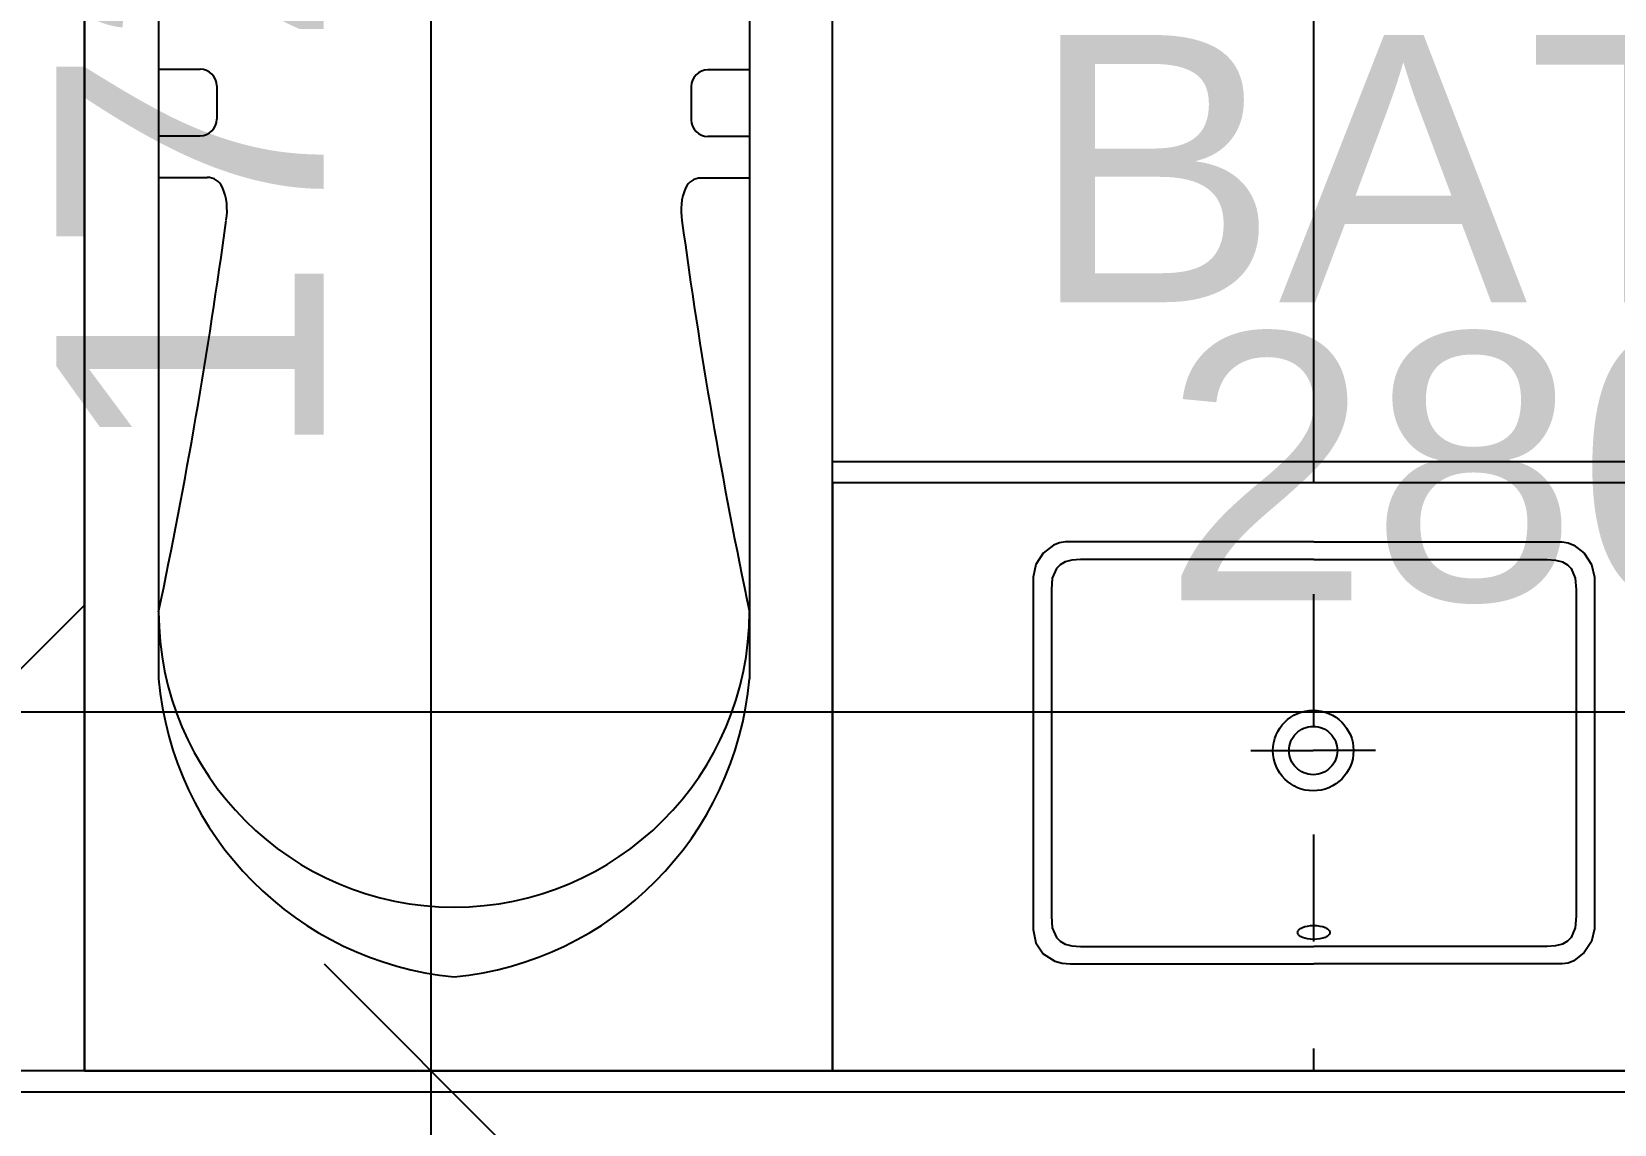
# Model space of a CAD drawing. Extents: x -1.8 to 45.6, y -22.6 to 61.5.
# Drawn here: x 28.689 to 30.17, y 20.33 to 21.352 of the extents above; entities that cross this region are included whole.
import ezdxf
from ezdxf.enums import TextEntityAlignment as Align

# ---------------------------------------------------------------- set-up
doc = ezdxf.new("R2010")
doc.units = 0
doc.header["$MEASUREMENT"] = 0
doc.linetypes.add('CENTER', pattern=[2, 1.25, -0.25, 0.25, -0.25])
doc.linetypes.add('DASHDOTX2', pattern=[50.8, 25.4, -12.7, 0, -12.7])
doc.layers.get('0').update_dxf_attribs({"linetype": 'CONTINUOUS'})
for name, color, linetype in [('A-AXIS-SANITARY', 10, 'DASHDOTX2'), ('a-dim', 3, 'CONTINUOUS'), ('A-FLOR-PFIX', 61, 'CONTINUOUS'), ('A-NOMENCLATURE', 3, 'CONTINUOUS'), ('A-PROJ-TIL-BATH', 8, 'CONTINUOUS'), ('A-SANIT', 95, 'CONTINUOUS'), ('A-SECT-TILE', 12, 'CONTINUOUS')]:
    doc.layers.add(name, color=color, linetype=linetype)
doc.styles.add('A100-STEXT', font='arial.ttf', dxfattribs={"height": 0.25})

# ---------------------------------------------------------------- blocks, each defined once
blk = doc.blocks.new('_OBLIQUE')
at = {"color": 0, "linetype": 'ByBlock'}
blk.add_line((-0.5, -0.5), (0.5, 0.5), dxfattribs=at)

msp = doc.modelspace()

# ---------------------------------------------------------------- linework, layer by layer
at = {"layer": 'A-AXIS-SANITARY', "linetype": 'CENTER', "ltscale": 0.1}
msp.add_line((29.88837, 20.8261), (29.88837, 20.38079), dxfattribs=at)
msp.add_line((29.88837, 20.8261), (29.88837, 20.38079), dxfattribs=at)
at = {"layer": 'a-dim', "color": 15}
for p, q in [((29.0628, 20.28), (29.0628, 22.2)), ((28.53837, 20.71582), (31.53837, 20.71582)), ((28.93837, 20.38), (29.1628, 20.38))]:
    msp.add_line(p, q, dxfattribs=at)
at = {"layer": 'A-FLOR-PFIX'}
for p, q in [((30.88837, 20.93), (29.43837, 20.93)), ((29.43837, 20.93), (29.43837, 20.38)), ((30.88837, 20.93), (29.43837, 20.93)), ((29.43837, 20.93), (29.43837, 20.38)), ((29.43837, 20.38), (31.38837, 20.38)), ((29.43837, 20.38), (31.38837, 20.38))]:
    msp.add_line(p, q, dxfattribs=at)
at = {"layer": 'A-FLOR-PFIX', "ltscale": 0.5}
for points in [[(29.88862, 20.87482), (29.88601, 20.87482), (29.87863, 20.87482), (29.86716, 20.87482), (29.85229, 20.87482), (29.8347, 20.87482), (29.81506, 20.87482), (29.77237, 20.87482), (29.72969, 20.87482), (29.71005, 20.87482), (29.69245, 20.87482), (29.67758, 20.87482), (29.66612, 20.87482), (29.65874, 20.87482), (29.65613, 20.87482), (29.65054, 20.87404), (29.64512, 20.87187), (29.63545, 20.86421), (29.62859, 20.85364), (29.62597, 20.84197), (29.62597, 20.84102), (29.62597, 20.83827), (29.62598, 20.83382), (29.62598, 20.82781), (29.62598, 20.81155), (29.62598, 20.79047), (29.62599, 20.76553), (29.62599, 20.73769), (29.626, 20.67718), (29.62601, 20.61667), (29.62602, 20.58883), (29.62602, 20.56389), (29.62602, 20.54281), (29.62603, 20.52655), (29.62603, 20.52054), (29.62603, 20.51609), (29.62603, 20.51334), (29.62603, 20.51239), (29.62845, 20.49993), (29.63537, 20.48962), (29.64631, 20.4826), (29.65313, 20.48068), (29.66077, 20.48001), (29.66333, 20.48001), (29.67056, 20.48001), (29.6818, 20.48001), (29.69637, 20.48), (29.71362, 20.48), (29.73286, 20.48), (29.77469, 20.48), (29.81653, 20.48), (29.83577, 20.48), (29.85302, 20.48), (29.86759, 20.48), (29.87883, 20.48), (29.88606, 20.48), (29.88862, 20.48)], [(29.88862, 20.87482), (29.88601, 20.87482), (29.87863, 20.87482), (29.86716, 20.87482), (29.85229, 20.87482), (29.8347, 20.87482), (29.81506, 20.87482), (29.77237, 20.87482), (29.72969, 20.87482), (29.71005, 20.87482), (29.69245, 20.87482), (29.67758, 20.87482), (29.66612, 20.87482), (29.65874, 20.87482), (29.65613, 20.87482), (29.65054, 20.87404), (29.64512, 20.87187), (29.63545, 20.86421), (29.62859, 20.85364), (29.62597, 20.84197), (29.62597, 20.84102), (29.62597, 20.83827), (29.62598, 20.83382), (29.62598, 20.82781), (29.62598, 20.81155), (29.62598, 20.79047), (29.62599, 20.76553), (29.62599, 20.73769), (29.626, 20.67718), (29.62601, 20.61667), (29.62602, 20.58883), (29.62602, 20.56389), (29.62602, 20.54281), (29.62603, 20.52655), (29.62603, 20.52054), (29.62603, 20.51609), (29.62603, 20.51334), (29.62603, 20.51239), (29.62845, 20.49993), (29.63537, 20.48962), (29.64631, 20.4826), (29.65313, 20.48068), (29.66077, 20.48001), (29.66333, 20.48001), (29.67056, 20.48001), (29.6818, 20.48001), (29.69637, 20.48), (29.71362, 20.48), (29.73286, 20.48), (29.77469, 20.48), (29.81653, 20.48), (29.83577, 20.48), (29.85302, 20.48), (29.86759, 20.48), (29.87883, 20.48), (29.88606, 20.48), (29.88862, 20.48)], [(29.88847, 20.87482), (29.89108, 20.87482), (29.89846, 20.87482), (29.90992, 20.87482), (29.92479, 20.87482), (29.94239, 20.87482), (29.96203, 20.87482), (30.00471, 20.87482), (30.04739, 20.87482), (30.06703, 20.87482), (30.08463, 20.87482), (30.0995, 20.87482), (30.11097, 20.87482), (30.11834, 20.87482), (30.12096, 20.87482), (30.12654, 20.87404), (30.13197, 20.87187), (30.14164, 20.86421), (30.1485, 20.85364), (30.15112, 20.84197), (30.15112, 20.84102), (30.15112, 20.83827), (30.15112, 20.83383), (30.15112, 20.82783), (30.15112, 20.81159), (30.15112, 20.79054), (30.15112, 20.76563), (30.15112, 20.73783), (30.15112, 20.67741), (30.15112, 20.61699), (30.15112, 20.58919), (30.15112, 20.56428), (30.15112, 20.54323), (30.15112, 20.527), (30.15112, 20.52099), (30.15112, 20.51655), (30.15112, 20.5138), (30.15112, 20.51286), (30.1485, 20.50118), (30.14164, 20.49061), (30.13197, 20.48295), (30.12654, 20.48078), (30.12096, 20.48), (30.11834, 20.48), (30.11097, 20.48), (30.0995, 20.48), (30.08463, 20.48), (30.06703, 20.48), (30.04739, 20.48), (30.00471, 20.48), (29.96203, 20.48), (29.94239, 20.48), (29.92479, 20.48), (29.90992, 20.48), (29.89846, 20.48), (29.89108, 20.48), (29.88847, 20.48)], [(29.88847, 20.87482), (29.89108, 20.87482), (29.89846, 20.87482), (29.90992, 20.87482), (29.92479, 20.87482), (29.94239, 20.87482), (29.96203, 20.87482), (30.00471, 20.87482), (30.04739, 20.87482), (30.06703, 20.87482), (30.08463, 20.87482), (30.0995, 20.87482), (30.11097, 20.87482), (30.11834, 20.87482), (30.12096, 20.87482), (30.12654, 20.87404), (30.13197, 20.87187), (30.14164, 20.86421), (30.1485, 20.85364), (30.15112, 20.84197), (30.15112, 20.84102), (30.15112, 20.83827), (30.15112, 20.83383), (30.15112, 20.82783), (30.15112, 20.81159), (30.15112, 20.79054), (30.15112, 20.76563), (30.15112, 20.73783), (30.15112, 20.67741), (30.15112, 20.61699), (30.15112, 20.58919), (30.15112, 20.56428), (30.15112, 20.54323), (30.15112, 20.527), (30.15112, 20.52099), (30.15112, 20.51655), (30.15112, 20.5138), (30.15112, 20.51286), (30.1485, 20.50118), (30.14164, 20.49061), (30.13197, 20.48295), (30.12654, 20.48078), (30.12096, 20.48), (30.11834, 20.48), (30.11097, 20.48), (30.0995, 20.48), (30.08463, 20.48), (30.06703, 20.48), (30.04739, 20.48), (30.00471, 20.48), (29.96203, 20.48), (29.94239, 20.48), (29.92479, 20.48), (29.90992, 20.48), (29.89846, 20.48), (29.89108, 20.48), (29.88847, 20.48)], [(29.88862, 20.85843), (29.88617, 20.85843), (29.87924, 20.85843), (29.86847, 20.85843), (29.85451, 20.85843), (29.83799, 20.85843), (29.81955, 20.85843), (29.77947, 20.85843), (29.73939, 20.85843), (29.72095, 20.85843), (29.70442, 20.85843), (29.69046, 20.85843), (29.67969, 20.85843), (29.67277, 20.85843), (29.67031, 20.85843), (29.66227, 20.85783), (29.65595, 20.85613), (29.65116, 20.85347), (29.6477, 20.84996), (29.64393, 20.84097), (29.64303, 20.83022), (29.64303, 20.82934), (29.64303, 20.82678), (29.64303, 20.82266), (29.64303, 20.81708), (29.64303, 20.80201), (29.64303, 20.78246), (29.64303, 20.75933), (29.64303, 20.73352), (29.64303, 20.67741), (29.64303, 20.6213), (29.64303, 20.59548), (29.64303, 20.57235), (29.64303, 20.5528), (29.64303, 20.53773), (29.64303, 20.53216), (29.64303, 20.52803), (29.64303, 20.52548), (29.64303, 20.5246), (29.64393, 20.51385), (29.6477, 20.50486), (29.65116, 20.50136), (29.65595, 20.49869), (29.66227, 20.49699), (29.67031, 20.49639), (29.67277, 20.49639), (29.67969, 20.49639), (29.69046, 20.49639), (29.70442, 20.49639), (29.72095, 20.49639), (29.73939, 20.49639), (29.77947, 20.49639), (29.81955, 20.49639), (29.83799, 20.49639), (29.85451, 20.49639), (29.86847, 20.49639), (29.87924, 20.49639), (29.88617, 20.49639), (29.88862, 20.49639)], [(29.88862, 20.85843), (29.88617, 20.85843), (29.87924, 20.85843), (29.86847, 20.85843), (29.85451, 20.85843), (29.83799, 20.85843), (29.81955, 20.85843), (29.77947, 20.85843), (29.73939, 20.85843), (29.72095, 20.85843), (29.70442, 20.85843), (29.69046, 20.85843), (29.67969, 20.85843), (29.67277, 20.85843), (29.67031, 20.85843), (29.66227, 20.85783), (29.65595, 20.85613), (29.65116, 20.85347), (29.6477, 20.84996), (29.64393, 20.84097), (29.64303, 20.83022), (29.64303, 20.82934), (29.64303, 20.82678), (29.64303, 20.82266), (29.64303, 20.81708), (29.64303, 20.80201), (29.64303, 20.78246), (29.64303, 20.75933), (29.64303, 20.73352), (29.64303, 20.67741), (29.64303, 20.6213), (29.64303, 20.59548), (29.64303, 20.57235), (29.64303, 20.5528), (29.64303, 20.53773), (29.64303, 20.53216), (29.64303, 20.52803), (29.64303, 20.52548), (29.64303, 20.5246), (29.64393, 20.51385), (29.6477, 20.50486), (29.65116, 20.50136), (29.65595, 20.49869), (29.66227, 20.49699), (29.67031, 20.49639), (29.67277, 20.49639), (29.67969, 20.49639), (29.69046, 20.49639), (29.70442, 20.49639), (29.72095, 20.49639), (29.73939, 20.49639), (29.77947, 20.49639), (29.81955, 20.49639), (29.83799, 20.49639), (29.85451, 20.49639), (29.86847, 20.49639), (29.87924, 20.49639), (29.88617, 20.49639), (29.88862, 20.49639)], [(29.88847, 20.85843), (29.89092, 20.85843), (29.89785, 20.85843), (29.90861, 20.85843), (29.92258, 20.85843), (29.9391, 20.85843), (29.95754, 20.85843), (29.99762, 20.85843), (30.0377, 20.85843), (30.05614, 20.85843), (30.07266, 20.85843), (30.08662, 20.85843), (30.09739, 20.85843), (30.10431, 20.85843), (30.10677, 20.85843), (30.11481, 20.85783), (30.12113, 20.85613), (30.12592, 20.85347), (30.12939, 20.84996), (30.13316, 20.84097), (30.13406, 20.83022), (30.13406, 20.82934), (30.13406, 20.82678), (30.13406, 20.82266), (30.13406, 20.81708), (30.13406, 20.80201), (30.13406, 20.78246), (30.13406, 20.75933), (30.13406, 20.73352), (30.13406, 20.67741), (30.13406, 20.6213), (30.13406, 20.59548), (30.13406, 20.57235), (30.13406, 20.5528), (30.13406, 20.53773), (30.13406, 20.53216), (30.13406, 20.52803), (30.13406, 20.52548), (30.13406, 20.5246), (30.13316, 20.51385), (30.12939, 20.50486), (30.12592, 20.50136), (30.12113, 20.49869), (30.11481, 20.49699), (30.10677, 20.49639), (30.10431, 20.49639), (30.09739, 20.49639), (30.08662, 20.49639), (30.07266, 20.49639), (30.05614, 20.49639), (30.0377, 20.49639), (29.99762, 20.49639), (29.95754, 20.49639), (29.9391, 20.49639), (29.92258, 20.49639), (29.90861, 20.49639), (29.89785, 20.49639), (29.89092, 20.49639), (29.88847, 20.49639)], [(29.88847, 20.85843), (29.89092, 20.85843), (29.89785, 20.85843), (29.90861, 20.85843), (29.92258, 20.85843), (29.9391, 20.85843), (29.95754, 20.85843), (29.99762, 20.85843), (30.0377, 20.85843), (30.05614, 20.85843), (30.07266, 20.85843), (30.08662, 20.85843), (30.09739, 20.85843), (30.10431, 20.85843), (30.10677, 20.85843), (30.11481, 20.85783), (30.12113, 20.85613), (30.12592, 20.85347), (30.12939, 20.84996), (30.13316, 20.84097), (30.13406, 20.83022), (30.13406, 20.82934), (30.13406, 20.82678), (30.13406, 20.82266), (30.13406, 20.81708), (30.13406, 20.80201), (30.13406, 20.78246), (30.13406, 20.75933), (30.13406, 20.73352), (30.13406, 20.67741), (30.13406, 20.6213), (30.13406, 20.59548), (30.13406, 20.57235), (30.13406, 20.5528), (30.13406, 20.53773), (30.13406, 20.53216), (30.13406, 20.52803), (30.13406, 20.52548), (30.13406, 20.5246), (30.13316, 20.51385), (30.12939, 20.50486), (30.12592, 20.50136), (30.12113, 20.49869), (30.11481, 20.49699), (30.10677, 20.49639), (30.10431, 20.49639), (30.09739, 20.49639), (30.08662, 20.49639), (30.07266, 20.49639), (30.05614, 20.49639), (30.0377, 20.49639), (29.99762, 20.49639), (29.95754, 20.49639), (29.9391, 20.49639), (29.92258, 20.49639), (29.90861, 20.49639), (29.89785, 20.49639), (29.89092, 20.49639), (29.88847, 20.49639)], [(29.8503, 20.67967), (29.8505, 20.68353), (29.85107, 20.68727), (29.852, 20.69089), (29.85327, 20.69435), (29.85485, 20.69765), (29.85674, 20.70076), (29.85891, 20.70366), (29.86135, 20.70634), (29.86402, 20.70877), (29.86693, 20.71094), (29.87004, 20.71283), (29.87333, 20.71442), (29.8768, 20.71568), (29.88041, 20.71661), (29.88415, 20.71718), (29.88801, 20.71738), (29.89186, 20.71718), (29.89561, 20.71661), (29.89922, 20.71568), (29.90268, 20.71442), (29.90598, 20.71283), (29.90909, 20.71094), (29.91199, 20.70877), (29.91467, 20.70634), (29.9171, 20.70366), (29.91927, 20.70076), (29.92116, 20.69765), (29.92275, 20.69435), (29.92402, 20.69089), (29.92495, 20.68727), (29.92552, 20.68353), (29.92571, 20.67967), (29.92552, 20.67582), (29.92495, 20.67207), (29.92402, 20.66846), (29.92275, 20.665), (29.92116, 20.6617), (29.91927, 20.65859), (29.9171, 20.65569), (29.91467, 20.65301), (29.91199, 20.65058), (29.90909, 20.64841), (29.90598, 20.64652), (29.90268, 20.64493), (29.89922, 20.64367), (29.89561, 20.64274), (29.89186, 20.64217), (29.88801, 20.64197), (29.88415, 20.64217), (29.88041, 20.64274), (29.8768, 20.64367), (29.87333, 20.64493), (29.87004, 20.64652), (29.86693, 20.64841), (29.86402, 20.65058), (29.86135, 20.65301), (29.85891, 20.65569), (29.85674, 20.65859), (29.85485, 20.6617), (29.85327, 20.665), (29.852, 20.66846), (29.85107, 20.67207), (29.8505, 20.67582), (29.8503, 20.67967), (29.8503, 20.67967)], [(29.8503, 20.67967), (29.8505, 20.68353), (29.85107, 20.68727), (29.852, 20.69089), (29.85327, 20.69435), (29.85485, 20.69765), (29.85674, 20.70076), (29.85891, 20.70366), (29.86135, 20.70634), (29.86402, 20.70877), (29.86693, 20.71094), (29.87004, 20.71283), (29.87333, 20.71442), (29.8768, 20.71568), (29.88041, 20.71661), (29.88415, 20.71718), (29.88801, 20.71738), (29.89186, 20.71718), (29.89561, 20.71661), (29.89922, 20.71568), (29.90268, 20.71442), (29.90598, 20.71283), (29.90909, 20.71094), (29.91199, 20.70877), (29.91467, 20.70634), (29.9171, 20.70366), (29.91927, 20.70076), (29.92116, 20.69765), (29.92275, 20.69435), (29.92402, 20.69089), (29.92495, 20.68727), (29.92552, 20.68353), (29.92571, 20.67967), (29.92552, 20.67582), (29.92495, 20.67207), (29.92402, 20.66846), (29.92275, 20.665), (29.92116, 20.6617), (29.91927, 20.65859), (29.9171, 20.65569), (29.91467, 20.65301), (29.91199, 20.65058), (29.90909, 20.64841), (29.90598, 20.64652), (29.90268, 20.64493), (29.89922, 20.64367), (29.89561, 20.64274), (29.89186, 20.64217), (29.88801, 20.64197), (29.88415, 20.64217), (29.88041, 20.64274), (29.8768, 20.64367), (29.87333, 20.64493), (29.87004, 20.64652), (29.86693, 20.64841), (29.86402, 20.65058), (29.86135, 20.65301), (29.85891, 20.65569), (29.85674, 20.65859), (29.85485, 20.6617), (29.85327, 20.665), (29.852, 20.66846), (29.85107, 20.67207), (29.8505, 20.67582), (29.8503, 20.67967), (29.8503, 20.67967)], [(29.86539, 20.67967), (29.86551, 20.68199), (29.86585, 20.68423), (29.86641, 20.6864), (29.86717, 20.68848), (29.86812, 20.69046), (29.86925, 20.69232), (29.87055, 20.69407), (29.87201, 20.69567), (29.87362, 20.69713), (29.87536, 20.69843), (29.87723, 20.69957), (29.8792, 20.70052), (29.88128, 20.70128), (29.88345, 20.70184), (29.8857, 20.70218), (29.88801, 20.7023), (29.89032, 20.70218), (29.89257, 20.70184), (29.89474, 20.70128), (29.89682, 20.70052), (29.8988, 20.69957), (29.90066, 20.69843), (29.9024, 20.69713), (29.90401, 20.69567), (29.90547, 20.69407), (29.90677, 20.69232), (29.90791, 20.69046), (29.90886, 20.68848), (29.90962, 20.6864), (29.91018, 20.68423), (29.91052, 20.68199), (29.91064, 20.67967), (29.91052, 20.67736), (29.91018, 20.67511), (29.90962, 20.67295), (29.90886, 20.67087), (29.90791, 20.66889), (29.90677, 20.66703), (29.90547, 20.66528), (29.90401, 20.66368), (29.9024, 20.66222), (29.90066, 20.66092), (29.8988, 20.65978), (29.89682, 20.65883), (29.89474, 20.65807), (29.89257, 20.65751), (29.89032, 20.65717), (29.88801, 20.65705), (29.8857, 20.65717), (29.88345, 20.65751), (29.88128, 20.65807), (29.8792, 20.65883), (29.87723, 20.65978), (29.87536, 20.66092), (29.87362, 20.66222), (29.87201, 20.66368), (29.87055, 20.66528), (29.86925, 20.66703), (29.86812, 20.66889), (29.86717, 20.67087), (29.86641, 20.67295), (29.86585, 20.67511), (29.86551, 20.67736), (29.86539, 20.67967), (29.86539, 20.67967)], [(29.86539, 20.67967), (29.86551, 20.68199), (29.86585, 20.68423), (29.86641, 20.6864), (29.86717, 20.68848), (29.86812, 20.69046), (29.86925, 20.69232), (29.87055, 20.69407), (29.87201, 20.69567), (29.87362, 20.69713), (29.87536, 20.69843), (29.87723, 20.69957), (29.8792, 20.70052), (29.88128, 20.70128), (29.88345, 20.70184), (29.8857, 20.70218), (29.88801, 20.7023), (29.89032, 20.70218), (29.89257, 20.70184), (29.89474, 20.70128), (29.89682, 20.70052), (29.8988, 20.69957), (29.90066, 20.69843), (29.9024, 20.69713), (29.90401, 20.69567), (29.90547, 20.69407), (29.90677, 20.69232), (29.90791, 20.69046), (29.90886, 20.68848), (29.90962, 20.6864), (29.91018, 20.68423), (29.91052, 20.68199), (29.91064, 20.67967), (29.91052, 20.67736), (29.91018, 20.67511), (29.90962, 20.67295), (29.90886, 20.67087), (29.90791, 20.66889), (29.90677, 20.66703), (29.90547, 20.66528), (29.90401, 20.66368), (29.9024, 20.66222), (29.90066, 20.66092), (29.8988, 20.65978), (29.89682, 20.65883), (29.89474, 20.65807), (29.89257, 20.65751), (29.89032, 20.65717), (29.88801, 20.65705), (29.8857, 20.65717), (29.88345, 20.65751), (29.88128, 20.65807), (29.8792, 20.65883), (29.87723, 20.65978), (29.87536, 20.66092), (29.87362, 20.66222), (29.87201, 20.66368), (29.87055, 20.66528), (29.86925, 20.66703), (29.86812, 20.66889), (29.86717, 20.67087), (29.86641, 20.67295), (29.86585, 20.67511), (29.86551, 20.67736), (29.86539, 20.67967), (29.86539, 20.67967)], [(29.87343, 20.50951), (29.87351, 20.51018), (29.87374, 20.51083), (29.87411, 20.51145), (29.87462, 20.51205), (29.87525, 20.51262), (29.876, 20.51316), (29.87687, 20.51367), (29.87784, 20.51413), (29.88007, 20.51493), (29.88263, 20.51553), (29.88546, 20.51592), (29.88849, 20.51605), (29.89152, 20.51592), (29.89435, 20.51553), (29.89691, 20.51493), (29.89914, 20.51413), (29.90011, 20.51367), (29.90098, 20.51316), (29.90174, 20.51262), (29.90237, 20.51205), (29.90288, 20.51145), (29.90325, 20.51083), (29.90348, 20.51018), (29.90355, 20.50951), (29.90348, 20.50884), (29.90325, 20.50819), (29.90288, 20.50756), (29.90237, 20.50696), (29.90174, 20.50639), (29.90098, 20.50585), (29.90011, 20.50535), (29.89914, 20.50488), (29.89691, 20.50408), (29.89435, 20.50348), (29.89152, 20.5031), (29.88849, 20.50297), (29.88546, 20.5031), (29.88263, 20.50348), (29.88007, 20.50408), (29.87784, 20.50488), (29.87687, 20.50535), (29.876, 20.50585), (29.87525, 20.50639), (29.87462, 20.50696), (29.87411, 20.50756), (29.87374, 20.50819), (29.87351, 20.50884), (29.87343, 20.50951), (29.87343, 20.50951)], [(29.87343, 20.50951), (29.87351, 20.51018), (29.87374, 20.51083), (29.87411, 20.51145), (29.87462, 20.51205), (29.87525, 20.51262), (29.876, 20.51316), (29.87687, 20.51367), (29.87784, 20.51413), (29.88007, 20.51493), (29.88263, 20.51553), (29.88546, 20.51592), (29.88849, 20.51605), (29.89152, 20.51592), (29.89435, 20.51553), (29.89691, 20.51493), (29.89914, 20.51413), (29.90011, 20.51367), (29.90098, 20.51316), (29.90174, 20.51262), (29.90237, 20.51205), (29.90288, 20.51145), (29.90325, 20.51083), (29.90348, 20.51018), (29.90355, 20.50951), (29.90348, 20.50884), (29.90325, 20.50819), (29.90288, 20.50756), (29.90237, 20.50696), (29.90174, 20.50639), (29.90098, 20.50585), (29.90011, 20.50535), (29.89914, 20.50488), (29.89691, 20.50408), (29.89435, 20.50348), (29.89152, 20.5031), (29.88849, 20.50297), (29.88546, 20.5031), (29.88263, 20.50348), (29.88007, 20.50408), (29.87784, 20.50488), (29.87687, 20.50535), (29.876, 20.50585), (29.87525, 20.50639), (29.87462, 20.50696), (29.87411, 20.50756), (29.87374, 20.50819), (29.87351, 20.50884), (29.87343, 20.50951), (29.87343, 20.50951)]]:
    msp.add_lwpolyline(points, dxfattribs=at)
at = {"layer": 'A-PROJ-TIL-BATH'}
for p, q in [((29.88837, 21.56062), (29.88837, 20.93)), ((29.88837, 21.56062), (29.88837, 20.93)), ((29.43837, 20.95), (31.38837, 20.95)), ((29.43837, 20.95), (31.38837, 20.95))]:
    msp.add_line(p, q, dxfattribs=at)
at = {"layer": 'A-SANIT'}
for p, q in [((28.73837, 20.38), (28.73837, 22.08)), ((28.73837, 20.38), (28.73837, 22.08)), ((29.43837, 20.38), (29.43837, 22.08)), ((29.43837, 20.38), (29.43837, 22.08)), ((28.80784, 21.7386), (28.80784, 20.74668)), ((28.80784, 21.7386), (28.80784, 20.74668)), ((29.36059, 21.7386), (29.36059, 20.74668)), ((29.36059, 21.7386), (29.36059, 20.74668)), ((28.80784, 21.31696), (28.84673, 21.31696)), ((28.80784, 21.31696), (28.84673, 21.31696)), ((29.36059, 21.31638), (29.3217, 21.31638)), ((29.36059, 21.31638), (29.3217, 21.31638)), ((28.86228, 21.30141), (28.86228, 21.2703)), ((28.86228, 21.30141), (28.86228, 21.2703)), ((29.30615, 21.30083), (29.30615, 21.26972)), ((29.30615, 21.30083), (29.30615, 21.26972)), ((28.80784, 21.25474), (28.84673, 21.25474)), ((28.80784, 21.25474), (28.84673, 21.25474)), ((29.36059, 21.25416), (29.3217, 21.25416)), ((29.36059, 21.25416), (29.3217, 21.25416)), ((28.80784, 21.21585), (28.85326, 21.21585)), ((28.80784, 21.21585), (28.85326, 21.21585)), ((29.36059, 21.21527), (29.31517, 21.21527)), ((29.36059, 21.21527), (29.31517, 21.21527))]:
    msp.add_line(p, q, dxfattribs=at)
msp.add_lwpolyline([(29.43837, 22.08), (28.73837, 22.08), (28.73837, 20.38), (29.43837, 20.38)], close=True, dxfattribs=at)
msp.add_lwpolyline([(29.43837, 22.08), (28.73837, 22.08), (28.73837, 20.38), (29.43837, 20.38)], close=True, dxfattribs=at)
at = {"layer": 'A-SANIT', "ltscale": 0.5}
for points in [[(29.82965, 20.67967), (29.88801, 20.67967)], [(29.82965, 20.67967), (29.88801, 20.67967)], [(29.94637, 20.67967), (29.88801, 20.67967)], [(29.94637, 20.67967), (29.88801, 20.67967)]]:
    msp.add_lwpolyline(points, dxfattribs=at)
at = {"layer": 'A-SANIT'}
for centre, radius, start, end in [((28.84673, 21.30141), 0.01556, 360, 90), ((28.84673, 21.30141), 0.01556, 360, 90), ((29.3217, 21.30083), 0.01556, 90, 180), ((29.3217, 21.30083), 0.01556, 90, 180), ((28.84673, 21.2703), 0.01556, 270, 360), ((28.84673, 21.2703), 0.01556, 270, 360), ((29.3217, 21.26972), 0.01556, 180, 270), ((29.3217, 21.26972), 0.01556, 180, 270), ((28.85326, 21.2003), 0.01556, 23.36841, 90), ((28.85326, 21.2003), 0.01556, 23.36841, 90), ((28.81926, 21.18561), 0.05259, 349.50998, 23.36841), ((28.81926, 21.18561), 0.05259, 349.50998, 23.36841), ((29.34917, 21.18503), 0.05259, 156.63159, 190.49002), ((29.34917, 21.18503), 0.05259, 156.63159, 190.49002), ((29.31517, 21.19972), 0.01556, 90, 156.63159), ((29.31517, 21.19972), 0.01556, 90, 156.63159), ((23.87669, 21.84887), 5.03948, 348.09861, 352.32073), ((23.87669, 21.84887), 5.03948, 348.09861, 352.32073), ((34.29174, 21.84887), 5.03948, 187.67927, 191.90139), ((34.29174, 21.84887), 5.03948, 187.67927, 191.90139), ((29.08422, 20.80959), 0.27638, 180, 360), ((29.08422, 20.80959), 0.27638, 180, 360), ((29.11391, 20.77374), 0.30726, 185.05226, 264.45408), ((29.11391, 20.77374), 0.30726, 185.05226, 264.45408), ((29.05452, 20.77374), 0.30726, 275.54592, 354.94774), ((29.05452, 20.77374), 0.30726, 275.54592, 354.94774)]:
    msp.add_arc(centre, radius, start, end, dxfattribs=at)
at = {"layer": 'A-SECT-TILE'}
for p, q in [((31.38837, 20.38), (28.63837, 20.38)), ((31.38837, 20.38), (28.63837, 20.38)), ((31.40837, 20.36), (28.61837, 20.36)), ((31.40837, 20.36), (28.61837, 20.36))]:
    msp.add_line(p, q, dxfattribs=at)

# ---------------------------------------------------------------- block references
at = {"layer": 'a-dim', "color": 15, "xscale": 0.2, "yscale": 0.2, "zscale": 0.2}
for p, rotation in [((28.63837, 20.71582), 180), ((29.0628, 20.38), 270)]:
    msp.add_blockref('_OBLIQUE', p, dxfattribs=dict(at, rotation=rotation))

# ---------------------------------------------------------------- texts
at = {"layer": 'a-dim', "insert": (28.83728, 21.24), "char_height": 0.25, "attachment_point": 5, "rotation": 90, "style": 'A100-STEXT'}
msp.add_mtext('\\A1;172', dxfattribs=at)
at = {"layer": 'a-dim', "insert": (30.03837, 20.94346), "char_height": 0.25, "attachment_point": 5, "style": 'A100-STEXT'}
msp.add_mtext('\\A1;280', dxfattribs=at)
at = {"layer": 'A-NOMENCLATURE', "style": 'A100-STEXT'}
msp.add_text('BATH', height=0.25, dxfattribs=at).set_placement((30.08831, 21.2241), align=Align.MIDDLE)

doc.saveas('drawing.dxf')
